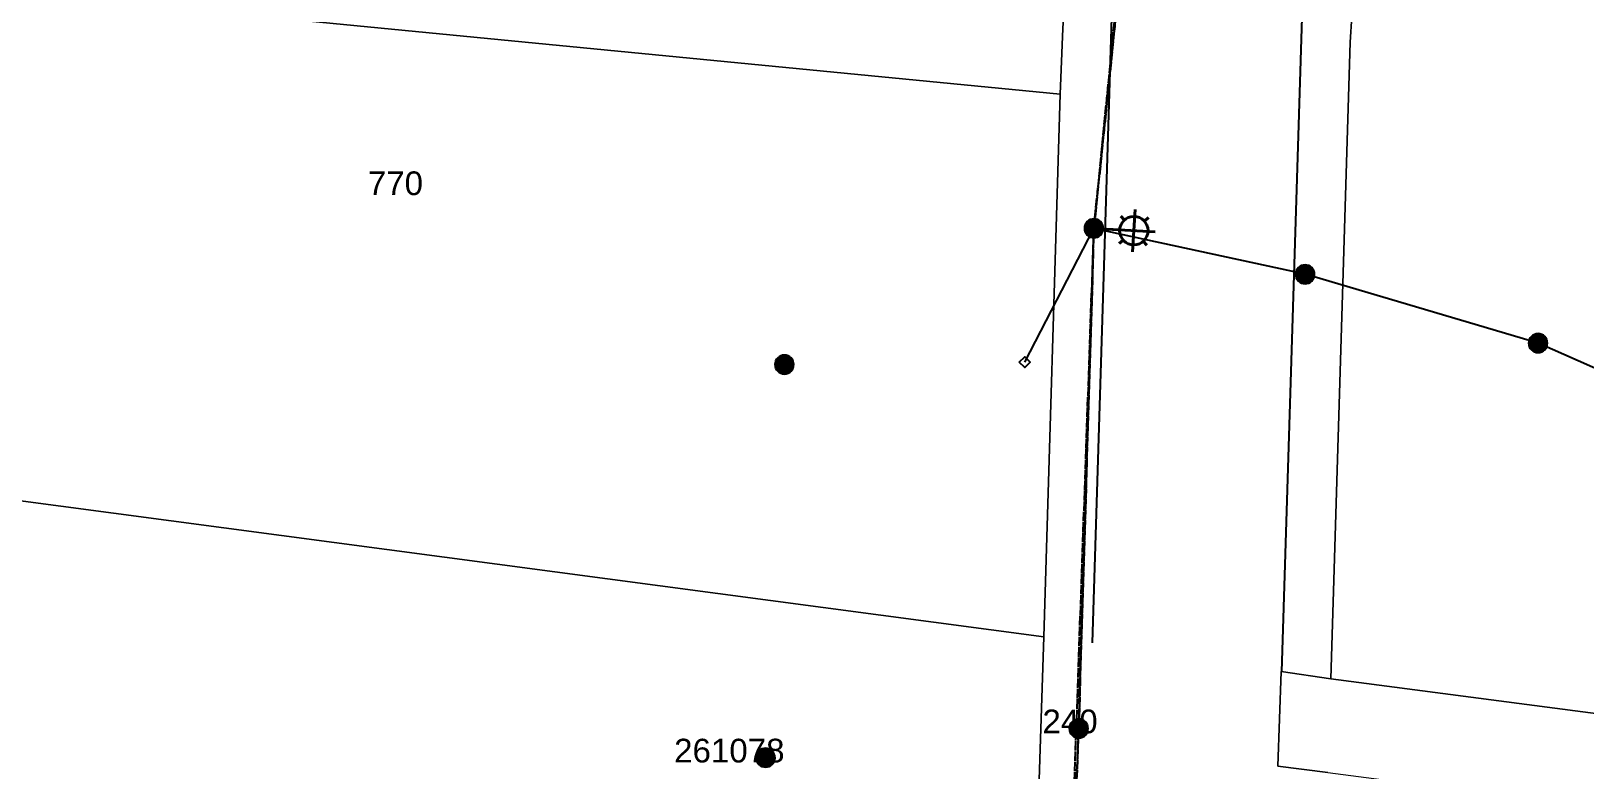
# Model space of a CAD drawing. Header units: metres. Extents: x 315515 to 317824, y 6273486 to 6276226.
# Drawn here: x 316389.9 to 316553.9, y 6275155.8 to 6275233.8 of the extents above; entities that cross this region are included whole.
import ezdxf
from ezdxf.enums import TextEntityAlignment as Align

# ---------------------------------------------------------------- set-up
doc = ezdxf.new("R2010")
doc.units = ezdxf.units.M
doc.linetypes.add('Cable Exist OH', pattern=[1, 1, 0])
doc.layers.get('0').update_dxf_attribs({"color": 6})
for name, color, linetype in [('_User Miscellaneous11', 7, 'Continuous'), ('_User_LV_Exist', 7, 'Continuous'), ('DP164591', 5, 'Continuous'), ('Equip_SP_SL_EXT', 7, 'Continuous'), ('Mains_HV_EXT', 1, 'Continuous'), ('Mains_LV_EXT', 7, 'Continuous'), ('Mains_SL_EXT', 3, 'Continuous'), ('Services_SP_EXT', 7, 'Continuous'), ('SupportsOH_SP_TR_HV_LV_SL_EXT', 7, 'Continuous')]:
    doc.layers.add(name, color=color, linetype=linetype)
doc.layers.add('Cadastre Land Parcels_SP_EXT', color=7, linetype='Continuous', lineweight=5)
doc.layers.add('Cadastre Roads_SP_EXT', color=9, linetype='Continuous', lineweight=5)
doc.styles.add('iecARIAL', font='arial.ttf', dxfattribs={"height": 2})
doc.styles.add('POLE_LABEL', font='arial.ttf')
doc.styles.get("Standard").update_dxf_attribs({"font": 'arial.ttf'})

# ---------------------------------------------------------------- blocks, each defined once
blk = doc.blocks.new('SL_LANTERN_EXT')
at = {"lineweight": 40}
for p, q in [((-1.46, 5.68), (-1.06, 5.28)), ((0, 1.97), (0, 6.47)), ((1.46, 5.68), (1.06, 5.28)), ((-2.25, 4.22), (2.25, 4.22)), ((-1.46, 2.76), (-1.06, 3.16)), ((0, 0), (0, 2.72)), ((1.46, 2.76), (1.06, 3.16))]:
    blk.add_line(p, q, dxfattribs=at)
blk.add_circle((0, 4.22), 1.5, dxfattribs=at)
at = {"style": 'iecARIAL', "flags": 8}
blk.add_attdef('ASSET_NUM', (1.5, 1.5), '', height=2.5, dxfattribs=at)
for tag, p, height, flags in [('OPERATING_VOLTAGE', (0.98, -1.65), 0.2, 9), ('CONSTRUCTED_VOLTAGE', (0.98, -0.65), 0.2, 9), ('CONTROL_TYPE', (0.98, -0.85), 0.2, 9), ('LANTERN_PURPOSE', (0.98, -1.05), 0.2, 9), ('LANTERN_TYPE', (0.98, -1.25), 0.2, 9), ('NO_PHASES', (0.98, -1.45), 0.2, 9), ('LNUMBER', (2.18, -3.25), 2.5, 8), ('ORIENTATION', (0.98, -1.85), 0.2, 9), ('OWNED_BY', (0.98, -2.05), 0.2, 9), ('STATE', (0.98, -2.25), 0.2, 9), ('USAGE', (0.98, -2.45), 0.2, 9), ('CEXIST', (0.98, -2.65), 0.2, 9), ('CNEW', (0.98, -2.85), 0.2, 9), ('CNUMBER', (0.98, -3.05), 0.2, 9), ('CREMOVE', (0.98, -3.25), 0.2, 9), ('CREPLACE', (0.98, -3.45), 0.2, 9), ('LKINGHEIGHT', (0.98, -3.65), 0.2, 9), ('LBRACKET', (0.98, -3.85), 0.2, 9), ('LBRACKETVOCAB', (0.98, -4.05), 0.2, 9), ('LCATEGORY', (0.98, -4.25), 0.2, 9), ('LCHARGE1', (0.98, -4.45), 0.2, 9), ('LCHARGE1PERCENT', (0.98, -4.65), 0.2, 9), ('LCHARGE2', (0.98, -4.85), 0.2, 9), ('LCHARGE2PERCENT', (0.98, -5.05), 0.2, 9), ('LCHARGE3', (0.98, -5.25), 0.2, 9), ('LCHARGE3PERCENT', (0.98, -5.45), 0.2, 9), ('LEXIST', (0.98, -5.65), 0.2, 9), ('LLAMP', (0.98, -5.85), 0.2, 9), ('LLAMPVOCAB', (0.98, -6.05), 0.2, 9), ('LMAST', (0.98, -6.25), 0.2, 9), ('LMASTVOCAB', (0.98, -6.45), 0.2, 9), ('LNEW', (0.98, -6.65), 0.2, 9), ('LANTNUMBER', (0.98, -6.85), 0.2, 9), ('LOUTREACH', (0.98, -7.25), 0.2, 9), ('LOUTREACHVOCAB', (0.98, -7.45), 0.2, 9), ('LRATECODE', (0.98, -7.65), 0.2, 9), ('LREMOVE', (0.98, -7.85), 0.2, 9), ('LREPLACE', (0.98, -8.05), 0.2, 9), ('LTYPE', (0.98, -8.25), 0.2, 9), ('STREETNAME', (0.98, -9.25), 0.2, 9), ('SUBURB', (0.98, -9.45), 0.2, 1), ('LTYPEVOCAB', (0.98, -8.45), 0.2, 9), ('LEGEND', (0.98, -8.65), 0.2, 9), ('LOCATION', (0.98, -8.85), 0.2, 9), ('NOTES', (0.98, -9.05), 0.2, 9)]:
    blk.add_attdef(tag, p, '', height=height, dxfattribs=dict(flags=flags))
blk = doc.blocks.new('CCP_EXT')
at = {"flags": 9}
for tag, p in [('LIFE_SUPPORT', (0, -1.6)), ('STATE', (0, -1.8)), ('NOTES', (0, -2))]:
    blk.add_attdef(tag, text='', height=0.2, dxfattribs=at).set_placement(p, align=Align.MIDDLE_LEFT)
blk.add_wipeout([(0, 0.57), (0.57, 0), (0, -0.57), (-0.57, 0)])
blk.add_lwpolyline([(-0.57, 0), (0, 0.57), (0.57, 0), (0, -0.57), (-0.57, 0)])
at = {"flags": 1}
blk.add_attdef('Z', (0, 0), '', height=0.2, dxfattribs=at)
at = {"flags": 9}
for tag, p in [('CCP_TYPE', (0, 0)), ('CONSTRUCTED_VOLTAGE', (0, -0.2)), ('OPERATING_VOLTAGE', (0, -0.6)), ('ORIENTATION', (0, -0.8)), ('OWNED_BY', (0, -1)), ('NO_PHASES', (0, -0.4)), ('USAGE', (0, -1.2)), ('LEGEND', (0, -1.4))]:
    blk.add_attdef(tag, text='', height=0.2, dxfattribs=at).set_placement(p, align=Align.MIDDLE_LEFT)
blk = doc.blocks.new('POLE_EXT')
blk.add_hatch(color=256).paths.add_polyline_path([(-1, 0, 1), (1, 0, 1)])
blk.add_lwpolyline([(-1, 0, 1), (1, 0, 1)], format="xyb", close=True)
for tag, height, flags, p in [('pNumber', 2.5, 8, (-17.84, 2.07)), ('OWNED_BY', 0.2, 9, (1.35, -0.4)), ('SPECIAL_USE', 0.2, 9, (1.35, -0.8)), ('STATE', 0.2, 9, (1.35, -1)), ('cLV', 0.2, 9, (1.35, -1.4)), ('hDepth', 0.2, 9, (1.35, -1.6)), ('PARENT', 0.2, 9, (1.35, -0.6)), ('USAGE', 0.2, 9, (1.35, -1.2)), ('hDia', 0.2, 9, (1.35, -1.8)), ('cHV', 0.2, 9, (1.35, -2)), ('LBRACKET', 0.2, 9, (1.35, -2.2)), ('LExisting', 0.2, 9, (1.35, -2.4)), ('LANTNUMBER', 0.2, 9, (1.35, -2.6)), ('LOther', 0.2, 9, (1.35, -2.8)), ('LRemove', 0.2, 9, (1.35, -3)), ('LEGEND', 0.2, 9, (1.35, -3.2)), ('cLinedev', 0.2, 9, (1.35, -3.4)), ('pExisting', 0.2, 9, (1.35, -3.8)), ('pFooting', 0.2, 9, (1.35, -4.4)), ('pNew', 0.2, 9, (1.35, -4.6)), ('pRelocate', 0.2, 9, (1.35, -5)), ('LOCATION', 0.2, 9, (1.35, -3.6)), ('PFNUMBER', 0.2, 9, (1.35, -4)), ('NEWPFNUMBER', 0.2, 9, (1.35, -4.2)), ('pRemove', 0.2, 9, (1.35, -5.2)), ('pReplace', 0.2, 9, (1.35, -5.4)), ('pStay', 0.2, 9, (1.35, -5.6)), ('pType', 0.2, 9, (1.35, -5.8)), ('cspan', 0.2, 9, (1.35, -6)), ('STREETNAME', 0.2, 9, (1.35, -6.2)), ('SUBURB', 0.2, 9, (1.35, -6.4)), ('NOTES', 0.2, 9, (1.35, -6.6)), ('OPERATED_BY', 0.2, 9, (1.36, -7.01)), ('MAINTAINED_BY', 0.2, 9, (1.36, -6.81))]:
    blk.add_attdef(tag, text='', height=height, dxfattribs=dict(flags=flags)).set_placement(p, align=Align.MIDDLE_LEFT)
at = {"style": 'POLE_LABEL'}
for tag, height, flags, p in [('ASSET_NUM', 2.5, 8, (2, 2)), ('STRUCTURE_PLANT_NUMBER', 0.2, 9, (1.35, 0.03)), ('STREET_CODE', 0.2, 9, (1.35, -0.2))]:
    blk.add_attdef(tag, text='', height=height, dxfattribs=dict(at, flags=flags)).set_placement(p, align=Align.MIDDLE_LEFT)
at = {"flags": 1}
blk.add_attdef('Z', (1.35, -7.33), '', height=0.2, dxfattribs=at)
blk = doc.blocks.new('A$C509F0ABC')
at = {"layer": 'DP164591'}
for p, q in [((136.82, -0.01), (140.12, 105.05)), ((119.21, 80.58), (116.82, 3.03))]:
    blk.add_line(p, q, dxfattribs=at)

msp = doc.modelspace()

# ---------------------------------------------------------------- linework, layer by layer
at = {"layer": '_User_LV_Exist'}
msp.add_lwpolyline([(316548.926, 6275200.832), (316524.341, 6275208.093), (316502.063, 6275212.945)], dxfattribs=at)
at = {"layer": 'Cadastre Land Parcels_SP_EXT', "linetype": 'Continuous'}
for points in [[(316499.532, 6275247.24), (316393.069, 6275259.206), (316400.227, 6275323.076), (316197.267, 6275345.973), (316190.17, 6275283.012), (316187.288, 6275257.393), (316498.492, 6275227.103), (316498.766, 6275234.034), (316499.532, 6275247.24)], [(316190.17, 6275283.012), (316097.511, 6275294.856), (316088.472, 6275224.093), (316131.231, 6275218.373), (316272.089, 6275199.696), (316496.771, 6275169.855), (316498.492, 6275227.103), (316187.288, 6275257.393), (316190.17, 6275283.012)], [(316781.074, 6275216.508), (316631.044, 6275235.983), (316530.155, 6275249.078), (316529.094, 6275232.599), (316527.046, 6275165.417), (316608.987, 6275154.678), (316618.968, 6275153.37), (316720.02, 6275140.121), (316769.813, 6275133.546), (316781.074, 6275216.508)], [(316496.771, 6275169.855), (316272.089, 6275199.696), (316262.951, 6275135.406), (316494.051, 6275102.575), (316495.49, 6275130.036), (316496.771, 6275169.855)], [(316527.046, 6275165.417), (316521.834, 6275166.191), (316521.468, 6275156.2), (316526.738, 6275155.507), (316609.179, 6275144.744), (316609.181, 6275144.654), (316619.15, 6275143.313), (316618.968, 6275153.37), (316608.987, 6275154.678), (316527.046, 6275165.417)]]:
    msp.add_lwpolyline(points, close=True, dxfattribs=at)
at = {"layer": 'Cadastre Roads_SP_EXT', "linetype": 'Continuous'}
msp.add_lwpolyline([(316526.738, 6275155.507), (316521.468, 6275156.2), (316521.834, 6275166.191), (316527.046, 6275165.417), (316529.094, 6275232.599), (316530.155, 6275249.078), (316530.867, 6275261.504), (316534.379, 6275290.229), (316539.267, 6275316.637), (316539.644, 6275318.686), (316546.646, 6275346.777), (316556.634, 6275381.498), (316565.795, 6275413.747)], dxfattribs=at)
at = {"layer": 'Mains_LV_EXT', "linetype": 'Cable Exist OH'}
for points in [[(316502.063, 6275212.945), (316507.928, 6275269.882)], [(316498.469, 6275110.58), (316500.458, 6275160.163), (316502.063, 6275212.945)]]:
    msp.add_lwpolyline(points, dxfattribs=at)
at = {"layer": 'Mains_SL_EXT', "linetype": 'Cable Exist OH'}
msp.add_lwpolyline([(316516.903, 6275314.922), (316507.928, 6275269.882), (316502.063, 6275212.945)], dxfattribs=at)
at = {"layer": 'Services_SP_EXT'}
msp.add_lwpolyline([(316564.308, 6275194.036), (316548.926, 6275200.832), (316524.341, 6275208.093), (316502.063, 6275212.945)], dxfattribs=at)

# ---------------------------------------------------------------- block references
at = {"layer": '_User Miscellaneous11'}
msp.add_blockref('A$C509F0ABC', (316385.058, 6275166.165), dxfattribs=at)
at = {"layer": 'Equip_SP_SL_EXT', "rotation": 266.7050814002228}
msp.add_blockref('SL_LANTERN_EXT', (316502.063, 6275212.945), dxfattribs=at)
at = {"layer": 'SupportsOH_SP_TR_HV_LV_SL_EXT'}
for p in [(316502.063, 6275212.945), (316524.341, 6275208.093), (316548.926, 6275200.832), (316469.399, 6275198.568)]:
    msp.add_blockref('POLE_EXT', p, dxfattribs=at)
ref = msp.add_blockref('POLE_EXT', (316500.458, 6275160.163), dxfattribs=at)
ref.add_attrib('ASSET_NUM', '240', dxfattribs={"layer": '0', "height": 2.5, "style": 'POLE_LABEL'}).set_placement((316502.458, 6275160.913), align=Align.MIDDLE_RIGHT)
ref = msp.add_blockref('POLE_EXT', (316467.418, 6275157.084), dxfattribs=at)
ref.add_attrib('ASSET_NUM', '261078', dxfattribs={"layer": '0', "height": 2.5, "style": 'POLE_LABEL'}).set_placement((316469.418, 6275157.834), align=Align.MIDDLE_RIGHT)

# ---------------------------------------------------------------- texts
at = {"layer": 'Cadastre Land Parcels_SP_EXT'}
msp.add_text('770', height=2.5, dxfattribs=at).set_placement((316425.444, 6275216.454))

# ---------------------------------------------------------------- next in the draw order: block references
at = {"layer": 'Services_SP_EXT'}
msp.add_blockref('CCP_EXT', (316494.757, 6275198.818), dxfattribs=at)

# ---------------------------------------------------------------- next in the draw order: linework, layer by layer
at = {"layer": 'Cadastre Roads_SP_EXT', "linetype": 'Continuous'}
msp.add_lwpolyline([(316534.146, 6275412.85), (316520.596, 6275365.174), (316517.595, 6275354.619), (316510.189, 6275325.166), (316508.632, 6275316.942), (316507.545, 6275311.015), (316504.479, 6275294.982), (316500.674, 6275264.39), (316499.532, 6275247.24), (316498.766, 6275234.034), (316498.492, 6275227.103), (316496.771, 6275169.855), (316495.49, 6275130.036)], dxfattribs=at)
at = {"layer": 'Mains_HV_EXT', "linetype": 'Cable Exist OH'}
msp.add_lwpolyline([(316489.796, 6275030.907), (316495.122, 6275069.491), (316498.469, 6275110.58), (316502.063, 6275212.945), (316507.751, 6275269.945), (316516.903, 6275314.922), (316523.338, 6275364.2)], dxfattribs=at)
at = {"layer": 'Mains_SL_EXT', "linetype": 'Cable Exist OH'}
msp.add_lwpolyline([(316502.063, 6275212.945), (316500.458, 6275160.163), (316498.469, 6275110.58), (316495.122, 6275069.491)], dxfattribs=at)
at = {"layer": 'Services_SP_EXT'}
msp.add_lwpolyline([(316494.757, 6275198.818), (316502.063, 6275212.945)], dxfattribs=at)

doc.saveas('drawing.dxf')
